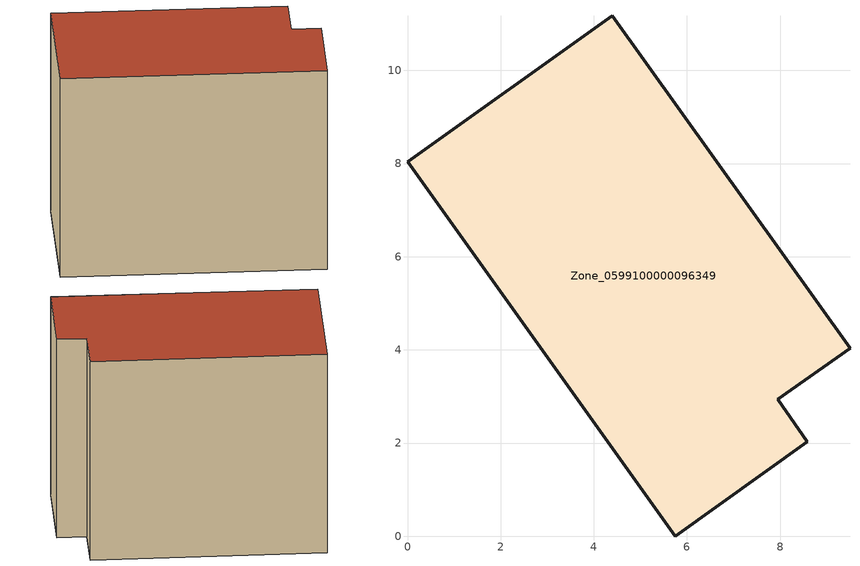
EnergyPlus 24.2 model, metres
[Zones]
Zone_0599100000096349
 floor ground (C_G): 0,8.04 4.39,11.17 9.5,4.03 7.95,2.94 8.58,2.02 5.75,0 z0
 wall outside (C_F): 4.39,11.17 0,8.04 5.75,0 8.58,2.02 7.95,2.94 9.5,4.03 4.39,11.17 z0:8.19
 roof outside (C_R): 0,8.04 5.75,0 8.58,2.02 7.95,2.94 9.5,4.03 4.39,11.17 z8.19
[BUILDING]
Pand.0599100000096349: North Axis=0; Terrain=City; Loads Convergence Tolerance Value=0.04; Temperature Convergence Tolerance Value=0.4; Solar Distribution=FullExterior; Maximum Number of Warmup Days=25; Minimum Number of Warmup Days=1
[Site:Location]
Rotterdam.The.Hague.AP_ZH_NLD Design_Conditions: Latitude=51.96; Longitude=4.45; Time Zone=1; Elevation=-4.5
[SITE:GROUNDTEMPERATURE:BUILDINGSURFACE]
18, 18, 18, 18, 18, 18, 18, 18, 18, 18, 18, 18
[MATERIAL] Thermal Absorptance=0.9; Solar Absorptance=0.7; Visible Absorptance=0.7
Name | Roughness | Thickness | Conductivity | Density | Specific Heat
G.TI.1975-1991 | MediumSmooth | 0.15 | 0.288461 | 540 | 1210
F.TI.1975-1991 | Rough | 0.3 | 0.230769 | 1920 | 840
R.TI.1975-1991 | MediumRough | 0.2 | 0.153846 | 1500 | 1000
[CONSTRUCTION]
C_G: G.TI.1975-1991
C_F: F.TI.1975-1991
C_R: R.TI.1975-1991
[ZONE]
Zone_0599100000096349: Type=1; Multiplier=1; Ceiling Height=Autocalculate; Volume=Autocalculate; Floor Area=autocalculate; Part of Total Floor Area=Yes
[ZONEINFILTRATION:DESIGNFLOWRATE]
Infil_Zone_0599100000096349: Zone or ZoneList or Space or SpaceList=Zone_0599100000096349; Schedule=AlwaysOn; Design Flow Rate Calculation Method=Flow/Area; Flow Rate per Floor Area=0.003; Constant Term Coefficient=1; Temperature Term Coefficient=0; Velocity Term Coefficient=0; Velocity Squared Term Coefficient=0
[HVACTEMPLATE:ZONE:IDEALLOADSAIRSYSTEM]
Zone_0599100000096349: Maximum Heating Supply Air Temperature=50; Minimum Cooling Supply Air Temperature=13; Maximum Heating Supply Air Humidity Ratio=0.0156; Minimum Cooling Supply Air Humidity Ratio=0.0077; Heating Limit=NoLimit; Cooling Limit=NoLimit; Dehumidification Control Type=ConstantSensibleHeatRatio; Cooling Sensible Heat Ratio=0.7; Dehumidification Setpoint=60; Humidification Control Type=None; Humidification Setpoint=30; Outdoor Air Method=None; Outdoor Air Flow Rate per Person=0.00944; Outdoor Air Flow Rate per Zone Floor Area=0; Outdoor Air Flow Rate per Zone=0; Demand Controlled Ventilation Type=None; Outdoor Air Economizer Type=NoEconomizer; Heat Recovery Type=None; Sensible Heat Recovery Effectiveness=0.7; Latent Heat Recovery Effectiveness=0.65
[ZONECONTROL:THERMOSTAT]
ThermostatControl_Zone_0599100000096349: Zone or ZoneList=Zone_0599100000096349; Control Type Schedule=DualSetpointControlType; Control 1=Thermostat_Zone_0599100000096349; Temperature Difference Between Cutout And Setpoint=0
[THERMOSTATSETPOINT:DUALSETPOINT]
Thermostat_Zone_0599100000096349: Heating Setpoint Temperature Schedule=HeatingSetpoint_Zone_0599100000096349; Cooling Setpoint Temperature Schedule=CoolingSetpoint_Zone_0599100000096349
[SCHEDULE:COMPACT]
HeatingSetpoint_Zone_0599100000096349: Through: 12/31, For: AllDays, Until: 24:00, 21
CoolingSetpoint_Zone_0599100000096349: Through: 12/31, For: AllDays, Until: 24:00, 24
DualSetpointControlType: Through: 12/31, For: AllDays, Until: 24:00, 4
AlwaysOn: Through: 12/31, For: AllDays, Until: 24:00, 1
